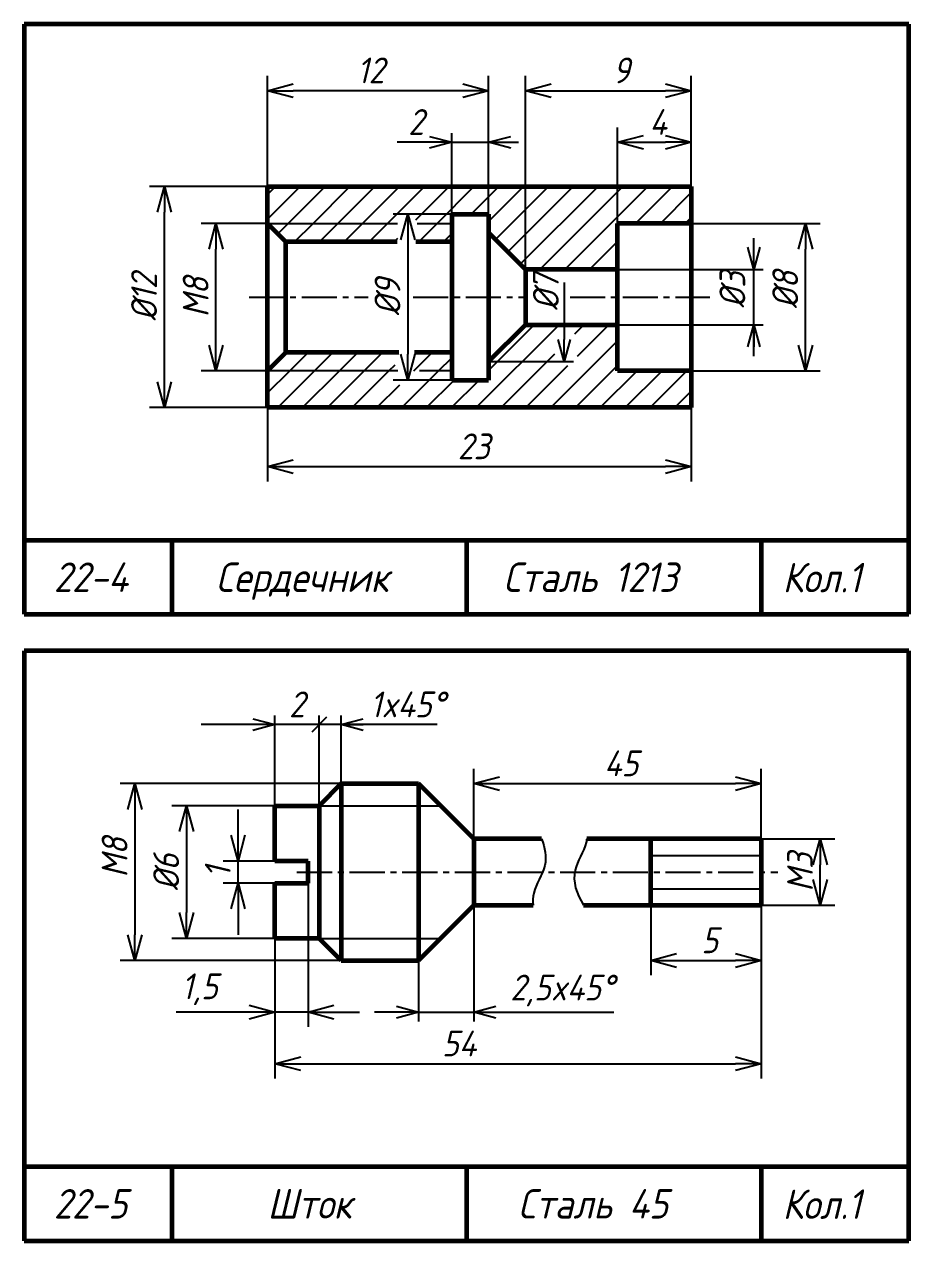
# Model space of a CAD drawing. Header units: millimetres. Extents: x -255 to 513, y 132 to 472.
# Drawn here: x 10 to 130, y 307 to 472 of the extents above; entities that cross this region are included whole.
import ezdxf

# ---------------------------------------------------------------- set-up
doc = ezdxf.new("R2010")
doc.units = ezdxf.units.MM
doc.header["$LTSCALE"] = 0.5
doc.linetypes.add('CENTER2', pattern=[28.575, 19.05, -3.175, 3.175, -3.175])
doc.layers.get('Defpoints').update_dxf_attribs({"color": 5})
doc.styles.get("Standard").update_dxf_attribs({"font": 'isocpeui.ttf', "width": 0.9})
doc.dimstyles.new('Standart 1', dxfattribs={"dimtxt": 3.5, "dimasz": 3.5, "dimexe": 2, "dimexo": 0, "dimgap": 1, "dimtad": 1, "dimtoh": 1, "dimdec": 0, "dimtxsty": 'Standard', "dimblk": 'OPEN30', "dimcen": 2.5, "dimadec": 0, "dimazin": 0, "dimtfac": 1, "dimtdec": 0, "dimtmove": 0, "dimatfit": 3, "dimldrblk": 'DOTSMALL', "dimfxl": 0, "dimarcsym": 0})

# ---------------------------------------------------------------- blocks, each defined once
blk = doc.blocks.new('_Open30')
at = {"color": 0, "linetype": 'ByBlock', "lineweight": -2}
for p, q in [((-1, 0.268), (0, 0)), ((0, 0), (-1, -0.268)), ((0, 0), (-1, 0))]:
    blk.add_line(p, q, dxfattribs=at)
blk = doc.blocks.new('*D55')
at = {"color": 0, "lineweight": -2}
for p, q in [((110, 343.75), (110, 329)), ((44, 336.75), (44, 329)), ((47.5, 331), (106.5, 331))]:
    blk.add_line(p, q, dxfattribs=at)
at = {"layer": 'Defpoints', "color": 0}
for p in [(110, 343.75), (44, 336.75), (110, 331)]:
    blk.add_point(p, dxfattribs=at)
at = {"color": 0, "lineweight": -2, "xscale": 3.5, "yscale": 3.5, "zscale": 3.5, "rotation": 180}
blk.add_blockref('_Open30', (44, 331), dxfattribs=at)
at = {"color": 0, "lineweight": -2, "xscale": 3.5, "yscale": 3.5, "zscale": 3.5}
blk.add_blockref('_Open30', (110, 331), dxfattribs=at)
at = {"color": 0, "insert": (69, 333.75), "char_height": 3.5, "attachment_point": 5}
blk.add_mtext('54', dxfattribs=at)
blk = doc.blocks.new('_DotSmall')
at = {"color": 0, "linetype": 'ByBlock', "const_width": 0.5}
blk.add_lwpolyline([(-0.0625, 0, 1), (0.0625, 0, 1)], format="xyb", close=True, dxfattribs=at)
blk = doc.blocks.new('*D56')
at = {"color": 0, "lineweight": -2}
for p, q in [((39, 362), (39, 365.5)), ((44, 358.5), (37, 358.5)), ((39, 355.5), (39, 358.5)), ((44, 355.5), (37, 355.5)), ((39, 352), (39, 348.5))]:
    blk.add_line(p, q, dxfattribs=at)
at = {"layer": 'Defpoints', "color": 0}
for p in [(39, 358.5), (44, 358.5), (44, 355.5)]:
    blk.add_point(p, dxfattribs=at)
at = {"color": 0, "lineweight": -2, "xscale": 3.5, "yscale": 3.5, "zscale": 3.5}
for p, rotation in [((39, 358.5), 270), ((39, 355.5), 90)]:
    blk.add_blockref('_Open30', p, dxfattribs=dict(at, rotation=rotation))
at = {"color": 0, "insert": (36.25, 357), "char_height": 3.5, "attachment_point": 5, "rotation": 90}
blk.add_mtext('1', dxfattribs=at)
blk = doc.blocks.new('*D57')
at = {"color": 0, "lineweight": -2}
for p, q in [((48.5, 355.5), (48.5, 336)), ((44, 348), (44, 336)), ((40.5, 338), (30.6, 338)), ((48.5, 338), (44, 338)), ((52, 338), (55.5, 338))]:
    blk.add_line(p, q, dxfattribs=at)
at = {"layer": 'Defpoints', "color": 0}
for p in [(48.5, 355.5), (44, 348), (44, 338)]:
    blk.add_point(p, dxfattribs=at)
at = {"color": 0, "lineweight": -2, "xscale": 3.5, "yscale": 3.5, "zscale": 3.5}
blk.add_blockref('_Open30', (44, 338), dxfattribs=at)
at = {"color": 0, "lineweight": -2, "xscale": 3.5, "yscale": 3.5, "zscale": 3.5, "rotation": 180}
blk.add_blockref('_Open30', (48.5, 338), dxfattribs=at)
at = {"color": 0, "insert": (33.8, 341.1), "char_height": 3.5, "attachment_point": 5}
blk.add_mtext('1,5', dxfattribs=at)
blk = doc.blocks.new('*D58')
at = {"color": 0, "lineweight": -2}
for p, q in [((44, 366), (30, 366)), ((32, 362.5), (32, 351.5)), ((44, 348), (30, 348))]:
    blk.add_line(p, q, dxfattribs=at)
at = {"layer": 'Defpoints', "color": 0}
for p in [(44, 366), (32, 348), (44, 348)]:
    blk.add_point(p, dxfattribs=at)
at = {"color": 0, "lineweight": -2, "xscale": 3.5, "yscale": 3.5, "zscale": 3.5}
for p, rotation in [((32, 366), 90), ((32, 348), 270)]:
    blk.add_blockref('_Open30', p, dxfattribs=dict(at, rotation=rotation))
at = {"color": 0, "insert": (29.25, 357), "char_height": 3.5, "attachment_point": 5, "rotation": 90}
blk.add_mtext('%%c6', dxfattribs=at)
blk = doc.blocks.new('*D59')
at = {"color": 0, "lineweight": -2}
for p, q in [((53, 369), (23, 369)), ((25, 365.5), (25, 348.5)), ((53, 345), (23, 345))]:
    blk.add_line(p, q, dxfattribs=at)
at = {"layer": 'Defpoints', "color": 0}
for p in [(53, 369), (25, 345), (53, 345)]:
    blk.add_point(p, dxfattribs=at)
at = {"color": 0, "lineweight": -2, "xscale": 3.5, "yscale": 3.5, "zscale": 3.5}
for p, rotation in [((25, 369), 90), ((25, 345), 270)]:
    blk.add_blockref('_Open30', p, dxfattribs=dict(at, rotation=rotation))
at = {"color": 0, "insert": (22.25, 359), "char_height": 3.5, "attachment_point": 5, "rotation": 90}
blk.add_mtext('M8', dxfattribs=at)
blk = doc.blocks.new('*D60')
at = {"color": 0, "lineweight": -2}
for p, q in [((71, 361.5), (71, 371)), ((110, 361.5), (110, 371)), ((74.5, 369), (106.5, 369))]:
    blk.add_line(p, q, dxfattribs=at)
at = {"layer": 'Defpoints', "color": 0}
for p in [(110, 369), (71, 361.5), (110, 361.5)]:
    blk.add_point(p, dxfattribs=at)
at = {"color": 0, "lineweight": -2, "xscale": 3.5, "yscale": 3.5, "zscale": 3.5, "rotation": 180}
blk.add_blockref('_Open30', (71, 369), dxfattribs=at)
at = {"color": 0, "lineweight": -2, "xscale": 3.5, "yscale": 3.5, "zscale": 3.5}
blk.add_blockref('_Open30', (110, 369), dxfattribs=at)
at = {"color": 0, "insert": (91, 371.75), "char_height": 3.5, "attachment_point": 5}
blk.add_mtext('45', dxfattribs=at)
blk = doc.blocks.new('*D61')
at = {"color": 0, "lineweight": -2}
for p, q in [((95, 352.5), (95, 343)), ((110, 352.5), (110, 343)), ((98.5, 345), (106.5, 345))]:
    blk.add_line(p, q, dxfattribs=at)
at = {"layer": 'Defpoints', "color": 0}
for p in [(95, 352.5), (110, 352.5), (110, 345)]:
    blk.add_point(p, dxfattribs=at)
at = {"color": 0, "lineweight": -2, "xscale": 3.5, "yscale": 3.5, "zscale": 3.5, "rotation": 180}
blk.add_blockref('_Open30', (95, 345), dxfattribs=at)
at = {"color": 0, "lineweight": -2, "xscale": 3.5, "yscale": 3.5, "zscale": 3.5}
blk.add_blockref('_Open30', (110, 345), dxfattribs=at)
at = {"color": 0, "insert": (103, 347.75), "char_height": 3.5, "attachment_point": 5}
blk.add_mtext('5', dxfattribs=at)
blk = doc.blocks.new('*D62')
at = {"color": 0, "lineweight": -2}
for p, q in [((110, 361.5), (120, 361.5)), ((118, 356), (118, 358)), ((110, 352.5), (120, 352.5))]:
    blk.add_line(p, q, dxfattribs=at)
at = {"layer": 'Defpoints', "color": 0}
for p in [(110, 361.5), (118, 361.5), (110, 352.5)]:
    blk.add_point(p, dxfattribs=at)
at = {"color": 0, "lineweight": -2, "xscale": 3.5, "yscale": 3.5, "zscale": 3.5}
for p, rotation in [((118, 361.5), 90), ((118, 352.5), 270)]:
    blk.add_blockref('_Open30', p, dxfattribs=dict(at, rotation=rotation))
at = {"color": 0, "insert": (115.25, 357), "char_height": 3.5, "attachment_point": 5, "rotation": 90}
blk.add_mtext('M3', dxfattribs=at)
blk = doc.blocks.new('*D63')
at = {"color": 0, "lineweight": -2}
for p, q in [((43, 420), (43, 410)), ((100.5, 420), (100.5, 410)), ((46.5, 412), (97, 412))]:
    blk.add_line(p, q, dxfattribs=at)
at = {"layer": 'Defpoints', "color": 0}
for p in [(43, 420), (100.5, 420), (100.5, 412)]:
    blk.add_point(p, dxfattribs=at)
at = {"color": 0, "lineweight": -2, "xscale": 3.5, "yscale": 3.5, "zscale": 3.5, "rotation": 180}
blk.add_blockref('_Open30', (43, 412), dxfattribs=at)
at = {"color": 0, "lineweight": -2, "xscale": 3.5, "yscale": 3.5, "zscale": 3.5}
blk.add_blockref('_Open30', (100.5, 412), dxfattribs=at)
at = {"color": 0, "insert": (71, 414.75), "char_height": 3.5, "attachment_point": 5}
blk.add_mtext('23', dxfattribs=at)
blk = doc.blocks.new('*D64')
at = {"color": 0, "lineweight": -2}
for p, q in [((78, 438.75), (78, 465)), ((100.5, 457.25), (100.5, 465)), ((81.5, 463), (97, 463))]:
    blk.add_line(p, q, dxfattribs=at)
at = {"layer": 'Defpoints', "color": 0}
for p in [(100.5, 463), (100.5, 457.25), (78, 438.75)]:
    blk.add_point(p, dxfattribs=at)
at = {"color": 0, "lineweight": -2, "xscale": 3.5, "yscale": 3.5, "zscale": 3.5, "rotation": 180}
blk.add_blockref('_Open30', (78, 463), dxfattribs=at)
at = {"color": 0, "lineweight": -2, "xscale": 3.5, "yscale": 3.5, "zscale": 3.5}
blk.add_blockref('_Open30', (100.5, 463), dxfattribs=at)
at = {"color": 0, "insert": (91, 465.75), "char_height": 3.5, "attachment_point": 5}
blk.add_mtext('9', dxfattribs=at)
blk = doc.blocks.new('*D65')
at = {"color": 0, "lineweight": -2}
for p, q in [((90.5, 445), (90.5, 458)), ((100.5, 450), (100.5, 458)), ((94, 456), (97, 456))]:
    blk.add_line(p, q, dxfattribs=at)
at = {"layer": 'Defpoints', "color": 0}
for p in [(100.5, 456), (100.5, 450), (90.5, 445)]:
    blk.add_point(p, dxfattribs=at)
at = {"color": 0, "lineweight": -2, "xscale": 3.5, "yscale": 3.5, "zscale": 3.5, "rotation": 180}
blk.add_blockref('_Open30', (90.5, 456), dxfattribs=at)
at = {"color": 0, "lineweight": -2, "xscale": 3.5, "yscale": 3.5, "zscale": 3.5}
blk.add_blockref('_Open30', (100.5, 456), dxfattribs=at)
at = {"color": 0, "insert": (96, 458.75), "char_height": 3.5, "attachment_point": 5}
blk.add_mtext('4', dxfattribs=at)
blk = doc.blocks.new('*D66')
at = {"color": 0, "lineweight": -2}
for p, q in [((68, 446.25), (60.03, 446.25)), ((62.03, 442.75), (62.03, 427.25)), ((68, 423.75), (60.03, 423.75))]:
    blk.add_line(p, q, dxfattribs=at)
at = {"layer": 'Defpoints', "color": 0}
for p in [(68, 446.25), (62.03, 423.75), (68, 423.75)]:
    blk.add_point(p, dxfattribs=at)
at = {"color": 0, "lineweight": -2, "xscale": 3.5, "yscale": 3.5, "zscale": 3.5}
for p, rotation in [((62.03, 446.25), 90), ((62.03, 423.75), 270)]:
    blk.add_blockref('_Open30', p, dxfattribs=dict(at, rotation=rotation))
at = {"color": 0, "insert": (59.28, 435), "char_height": 3.5, "attachment_point": 5, "rotation": 90}
blk.add_mtext('%%c9', dxfattribs=at)
blk = doc.blocks.new('*D67')
at = {"color": 0, "lineweight": -2}
for p, q in [((43, 450), (43, 465)), ((73, 457.25), (73, 465)), ((69.5, 463), (46.5, 463))]:
    blk.add_line(p, q, dxfattribs=at)
at = {"layer": 'Defpoints', "color": 0}
for p in [(43, 463), (73, 457.25), (43, 450)]:
    blk.add_point(p, dxfattribs=at)
at = {"color": 0, "lineweight": -2, "xscale": 3.5, "yscale": 3.5, "zscale": 3.5, "rotation": 180}
blk.add_blockref('_Open30', (43, 463), dxfattribs=at)
at = {"color": 0, "lineweight": -2, "xscale": 3.5, "yscale": 3.5, "zscale": 3.5}
blk.add_blockref('_Open30', (73, 463), dxfattribs=at)
at = {"color": 0, "insert": (57, 465.75), "char_height": 3.5, "attachment_point": 5}
blk.add_mtext('12', dxfattribs=at)
blk = doc.blocks.new('*D68')
at = {"color": 0, "lineweight": -2}
for p, q in [((43, 450), (27, 450)), ((29, 423.5), (29, 446.5)), ((43, 420), (27, 420))]:
    blk.add_line(p, q, dxfattribs=at)
at = {"layer": 'Defpoints', "color": 0}
for p in [(29, 450), (43, 450), (43, 420)]:
    blk.add_point(p, dxfattribs=at)
at = {"color": 0, "lineweight": -2, "xscale": 3.5, "yscale": 3.5, "zscale": 3.5}
for p, rotation in [((29, 450), 90), ((29, 420), 270)]:
    blk.add_blockref('_Open30', p, dxfattribs=dict(at, rotation=rotation))
at = {"color": 0, "insert": (26.25, 435), "char_height": 3.5, "attachment_point": 5, "rotation": 90}
blk.add_mtext('%%c12', dxfattribs=at)
blk = doc.blocks.new('*D69')
at = {"color": 0, "lineweight": -2}
for p, q in [((100.5, 445), (118, 445)), ((116, 428.5), (116, 441.5)), ((100.5, 425), (118, 425))]:
    blk.add_line(p, q, dxfattribs=at)
at = {"layer": 'Defpoints', "color": 0}
for p in [(100.5, 445), (116, 445), (100.5, 425)]:
    blk.add_point(p, dxfattribs=at)
at = {"color": 0, "lineweight": -2, "xscale": 3.5, "yscale": 3.5, "zscale": 3.5}
for p, rotation in [((116, 445), 90), ((116, 425), 270)]:
    blk.add_blockref('_Open30', p, dxfattribs=dict(at, rotation=rotation))
at = {"color": 0, "insert": (113.25, 436), "char_height": 3.5, "attachment_point": 5, "rotation": 90}
blk.add_mtext('%%c8', dxfattribs=at)
blk = doc.blocks.new('*D70')
at = {"color": 0, "lineweight": -2}
for p, q in [((43, 445), (34, 445)), ((36, 428.5), (36, 441.5)), ((43, 425), (34, 425))]:
    blk.add_line(p, q, dxfattribs=at)
at = {"layer": 'Defpoints', "color": 0}
for p in [(36, 445), (43, 445), (43, 425)]:
    blk.add_point(p, dxfattribs=at)
at = {"color": 0, "lineweight": -2, "xscale": 3.5, "yscale": 3.5, "zscale": 3.5}
for p, rotation in [((36, 445), 90), ((36, 425), 270)]:
    blk.add_blockref('_Open30', p, dxfattribs=dict(at, rotation=rotation))
at = {"color": 0, "insert": (33.25, 435), "char_height": 3.5, "attachment_point": 5, "rotation": 90}
blk.add_mtext('M8', dxfattribs=at)

msp = doc.modelspace()

# ---------------------------------------------------------------- linework, layer by layer
at = {"lineweight": 60}
for p, q in [((10, 472), (10, 392)), ((130, 472), (10, 472)), ((130, 392), (130, 472)), ((43, 450), (100.5, 450)), ((43, 420), (43, 450)), ((100.5, 450), (100.5, 420)), ((68, 446.25), (73, 446.25)), ((68, 446.25), (68, 423.75)), ((73, 446.25), (73, 423.75)), ((45.5, 442.5), (43, 445)), ((100.5, 445), (90.5, 445)), ((90.5, 425), (90.5, 445)), ((60.61, 442.5), (45.5, 442.5)), ((45.5, 427.5), (45.5, 442.5)), ((68, 442.5), (63.14, 442.5)), ((78, 438.75), (73, 443.75)), ((90.5, 438.75), (78, 438.75)), ((78, 438.75), (78, 431.25)), ((73, 426.25), (78, 431.25)), ((78, 431.25), (90.5, 431.25)), ((45.5, 427.5), (43, 425)), ((60.84, 427.5), (45.5, 427.5)), ((68, 427.5), (62.93, 427.5)), ((100.5, 425), (90.5, 425)), ((68, 423.75), (73, 423.75)), ((100.5, 420), (43, 420)), ((130, 402), (10, 402)), ((30, 402), (30, 392)), ((70, 402), (70, 392)), ((110, 402), (110, 392)), ((10, 392), (130, 392)), ((10, 387), (10, 307)), ((130, 387), (10, 387)), ((130, 307), (130, 387)), ((53, 369), (50, 366)), ((53, 369), (53, 345)), ((53, 369), (63.5, 369)), ((63.5, 369), (63.5, 345)), ((71, 361.5), (63.5, 369)), ((44, 366), (50, 366)), ((44, 358.5), (44, 366)), ((50, 366), (50, 348)), ((80.19, 361.5), (71, 361.5)), ((71, 361.5), (71, 352.5)), ((110, 361.5), (86.32, 361.5)), ((95, 352.5), (95, 361.5)), ((110, 361.5), (110, 352.5)), ((48.5, 358.5), (44, 358.5)), ((48.5, 355.5), (48.5, 358.5)), ((44, 355.5), (48.5, 355.5)), ((44, 348), (44, 355.5)), ((71, 352.5), (63.5, 345)), ((71, 352.5), (79.05, 352.5)), ((85.88, 352.5), (110, 352.5)), ((50, 348), (44, 348)), ((53, 345), (50, 348)), ((53, 345), (63.5, 345)), ((130, 317), (10, 317)), ((30, 317), (30, 307)), ((70, 317), (70, 307)), ((110, 317), (110, 307)), ((10, 307), (130, 307))]:
    msp.add_line(p, q, dxfattribs=at)
for p, q in [((68, 446.25), (68, 457.25)), ((73, 446.25), (73, 457.25)), ((65, 456), (60.59, 456)), ((68, 456), (77.07, 456)), ((43, 445.56), (47.44, 450)), ((43, 448.93), (44.07, 450)), ((45.81, 445), (50.81, 450)), ((49.18, 445), (54.18, 450)), ((52.54, 445), (57.54, 450)), ((55.91, 445), (60.91, 450)), ((59.28, 445), (64.28, 450)), ((63.14, 445.49), (67.65, 450)), ((66.01, 445), (71.01, 450)), ((70.63, 446.25), (74.38, 450)), ((73, 445.25), (77.75, 450)), ((73.93, 442.82), (81.12, 450)), ((75.62, 441.13), (84.48, 450)), ((77.3, 439.45), (87.85, 450)), ((79.97, 438.75), (91.22, 450)), ((83.34, 438.75), (94.59, 450)), ((92.95, 445), (97.95, 450)), ((96.32, 445), (100.5, 449.18)), ((99.69, 445), (100.5, 445.81)), ((43, 445), (60.62, 445)), ((44.4, 443.6), (45.81, 445)), ((46.68, 442.5), (49.18, 445)), ((50.04, 442.5), (52.54, 445)), ((53.41, 442.5), (55.91, 445)), ((56.78, 442.5), (59.28, 445)), ((63.3, 445), (68, 445)), ((63.51, 442.5), (66.01, 445)), ((60.15, 442.5), (60.66, 443.01)), ((66.88, 442.5), (68, 443.62)), ((86.7, 438.75), (90.5, 442.55)), ((109, 427), (109, 443)), ((90.07, 438.75), (90.5, 439.18)), ((90.5, 438.75), (110.25, 438.75)), ((83.25, 437), (83.25, 429.25)), ((71.32, 420), (82.57, 431.25)), ((73, 425.05), (79.2, 431.25)), ((84.72, 430.03), (85.94, 431.25)), ((85.04, 426.98), (89.31, 431.25)), ((90.5, 431.25), (110.25, 431.25)), ((81.43, 420), (90.5, 429.07)), ((46.01, 425), (48.51, 427.5)), ((49.38, 425), (51.88, 427.5)), ((52.75, 425), (55.25, 427.5)), ((56.12, 425), (58.62, 427.5)), ((62.85, 425), (65.35, 427.5)), ((59.48, 425), (60.31, 425.82)), ((66.22, 425), (68, 426.78)), ((73, 426.25), (84.5, 426.25)), ((74.69, 420), (81.99, 427.3)), ((78.06, 420), (83.77, 425.71)), ((84.79, 420), (90.5, 425.71)), ((60.69, 425), (43, 425)), ((43, 421.99), (46.01, 425)), ((44.38, 420), (49.38, 425)), ((47.75, 420), (52.75, 425)), ((51.12, 420), (56.12, 425)), ((54.48, 420), (59.48, 425)), ((61.22, 420), (66.22, 425)), ((62.85, 425), (62.85, 425)), ((68, 425), (63.6, 425)), ((88.16, 420), (93.16, 425)), ((91.53, 420), (96.53, 425)), ((94.9, 420), (99.9, 425)), ((57.85, 420), (60.95, 423.1)), ((64.59, 420), (68.34, 423.75)), ((67.95, 420), (71.7, 423.75)), ((98.26, 420), (100.5, 422.24)), ((44, 366), (44, 378.25)), ((51, 378), (49, 376)), ((50, 366), (50, 378.25)), ((50, 369), (50, 378.25)), ((53, 369), (53, 378.25)), ((38, 377), (34, 377)), ((66, 377), (38, 377)), ((53, 377), (56, 377)), ((47, 366), (66.5, 366)), ((95, 359.25), (110, 359.25)), ((95, 354.75), (110, 354.75)), ((71, 352.5), (71, 336.75)), ((47, 348), (66.5, 348)), ((63.5, 345), (63.5, 336.75)), ((60.5, 338), (57.5, 338)), ((63.5, 338), (71, 338)), ((74, 338), (90, 338))]:
    msp.add_line(p, q)
at = {"linetype": 'CENTER2', "ltscale": 0.5}
for p, q in [((40.5, 435), (56.65, 435)), ((62.77, 435), (78.33, 435)), ((84.05, 435), (103, 435)), ((47, 357), (112.25, 357))]:
    msp.add_line(p, q, dxfattribs=at)
for points, knots in [([(80.19, 361.5), (80.65, 360.28), (81.16, 357.77), (79.02, 354.85), (78.97, 353.05), (79.05, 352.5)], [3.261231, 3.261231, 3.261231, 3.261231, 8.246211, 13.631376, 16.010614, 16.010614, 16.010614, 16.010614]), ([(86.32, 361.5), (86.3, 361.34), (86.05, 359.9), (83.89, 356.93), (84.94, 354.09), (85.88, 352.5)], [7.563063, 7.563063, 7.563063, 7.563063, 8.246211, 13.631376, 20.484047, 20.484047, 20.484047, 20.484047])]:
    msp.add_open_spline(points, degree=3, knots=knots)

# ---------------------------------------------------------------- block references
at = {"xscale": 3, "yscale": 3, "zscale": 3}
for p in [(68, 456), (44, 377), (63.5, 338)]:
    msp.add_blockref('_Open30', p, dxfattribs=at)
for p, rotation in [((73, 456), 180), ((109, 438.75), 270), ((109, 431.25), 90), ((83.25, 426.25), 270), ((53, 377), 180), ((71, 338), 180)]:
    msp.add_blockref('_Open30', p, dxfattribs=dict(at, rotation=rotation))

# ---------------------------------------------------------------- texts
at = {"width": 0.9}
for s, p in [('22-4', (14, 395)), ('Сердечник', (36, 395)), ('Сталь 1213', (75, 395)), ('Кол.1', (112.89, 394.95)), ('22-5', (14, 310)), ('Шток', (43, 310)), ('Сталь 45', (77, 310)), ('Кол.1', (112.89, 309.95))]:
    msp.add_text(s, height=4, dxfattribs=at).set_placement(p)
at = {"char_height": 3.5, "attachment_point": 5}
for s, insert in [('2', (63.16, 458.75)), ('2', (47, 379.75)), ('1x45%%d', (62, 379.75)), ('2,5x45%%d', (83, 340.93))]:
    msp.add_mtext(s, dxfattribs=dict(at, insert=insert))
at = {"char_height": 3.5, "attachment_point": 5, "rotation": 90}
for s, insert in [('%%c3', (106.08, 436)), ('%%c7', (80.77, 435.66))]:
    msp.add_mtext(s, dxfattribs=dict(at, insert=insert))

# ---------------------------------------------------------------- dimensions: what is measured, and where the dimension line sits
for base, p1, p2, text, picture, middle in [((43, 463), (73, 457.25), (43, 450), '12', '*D67', (57, 463)), ((100.5, 463), (78, 438.75), (100.5, 457.25), '9', '*D64', (91, 463)), ((100.5, 456), (90.5, 445), (100.5, 450), '4', '*D65', (96, 456)), ((100.5, 412), (43, 420), (100.5, 420), '23', '*D63', (71, 412)), ((110, 369), (71, 361.5), (110, 361.5), '45', '*D60', (91, 369)), ((44, 338), (48.5, 355.5), (44, 348), '1,5', '*D57', (33.8, 338)), ((110, 345), (95, 352.5), (110, 352.5), '5', '*D61', (103, 345)), ((110, 331), (44, 336.75), (110, 343.75), '54', '*D55', (69, 331))]:
    dim = msp.add_linear_dim(base=base, p1=p1, p2=p2, text=text, dimstyle='Standart 1')
    dim.commit()
    dim.dimension.update_dxf_attribs({"geometry": picture, "text_midpoint": middle, "dimtype": 160})
for base, p1, p2, text, picture, middle in [((29, 450), (43, 420), (43, 450), '%%c12', '*D68', (29, 435)), ((62.03, 423.75), (68, 446.25), (68, 423.75), '%%c9', '*D66', (62.03, 435)), ((36, 445), (43, 425), (43, 445), 'M8', '*D70', (36, 435)), ((116, 445), (100.5, 425), (100.5, 445), '%%c8', '*D69', (116, 436)), ((25, 345), (53, 369), (53, 345), 'M8', '*D59', (25, 359)), ((32, 348), (44, 366), (44, 348), '%%c6', '*D58', (32, 357)), ((39, 358.5), (44, 355.5), (44, 358.5), '1', '*D56', (39, 357)), ((118, 361.5), (110, 352.5), (110, 361.5), 'M3', '*D62', (118, 357))]:
    dim = msp.add_linear_dim(base=base, p1=p1, p2=p2, angle=90, text=text, dimstyle='Standart 1')
    dim.commit()
    dim.dimension.update_dxf_attribs({"geometry": picture, "text_midpoint": middle, "dimtype": 160})

doc.saveas('drawing.dxf')
